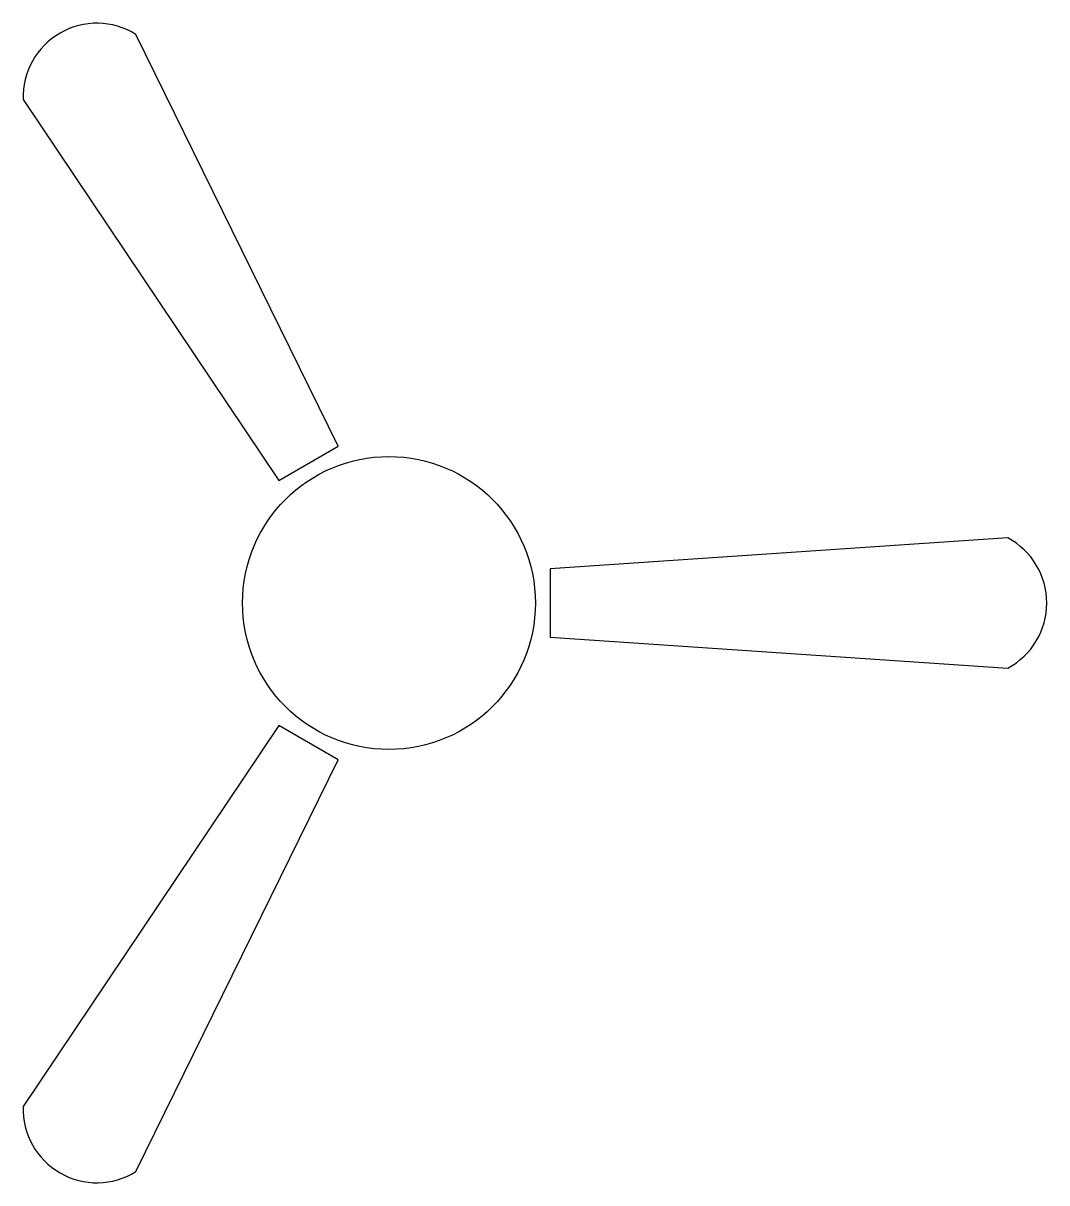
# Model space of a CAD drawing. Header units: millimetres. Extents: x -100 to 180, y -158 to 158.
import ezdxf

# ---------------------------------------------------------------- set-up
doc = ezdxf.new("R2010")
doc.units = ezdxf.units.MM

msp = doc.modelspace()

# ---------------------------------------------------------------- linework, layer by layer
for points in [[(-13.91, 42.8), (-69.15, 155.3, 0.6), (-99.92, 137.53), (-30.11, 33.44)], [(44.02, -9.36), (169.07, -17.77, 0.6), (169.07, 17.77), (44.02, 9.36)], [(-30.11, -33.44), (-99.92, -137.53, 0.6), (-69.15, -155.3), (-13.91, -42.8)]]:
    msp.add_lwpolyline(points, format="xyb", close=True)
msp.add_circle((0, 0), 40)

doc.saveas('drawing.dxf')
